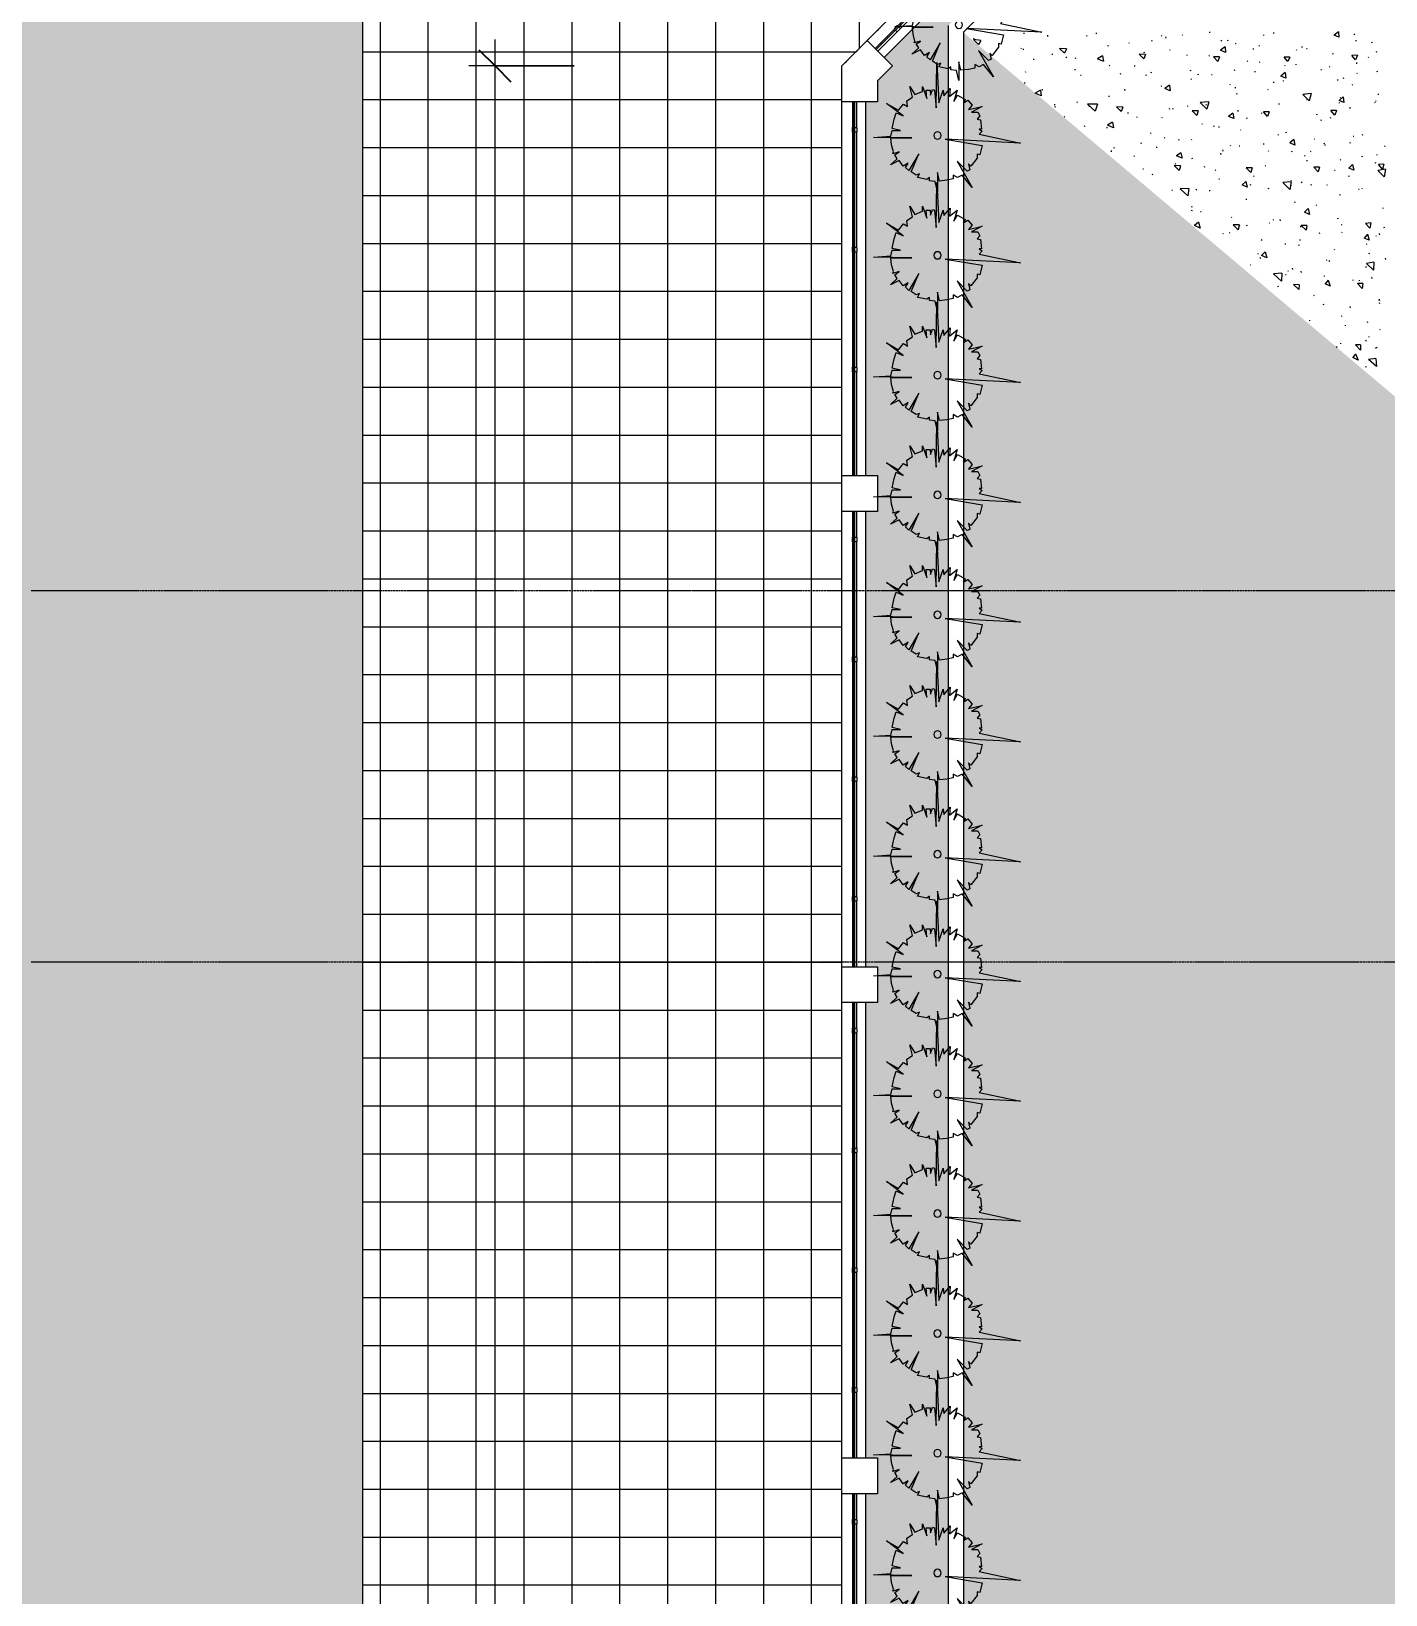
# Model space of a CAD drawing. Header units: millimetres. Extents: x 5359 to 218750, y -16347 to 109893.
# Drawn here: x 19337 to 30646, y 64655 to 77708 of the extents above; entities that cross this region are included whole.
import ezdxf

# ---------------------------------------------------------------- set-up
doc = ezdxf.new("R2010")
doc.units = ezdxf.units.MM
doc.linetypes.add('Double dash', pattern=[41.999998, 12, -6, 6, -6, 6, -6])
doc.linetypes.add('Grid Line', pattern=[22.225, 12.7, -3.175, 3.175, -3.175])
for name, color, linetype, lineweight in [('A-ANNO-DIMS', 211, 'Continuous', 9), ('A-ANNO-DIMS-220', 211, 'Continuous', 9), ('A-FLOR', 192, 'Continuous', 9), ('A-FLOR-HRAL', 11, 'Continuous', 9), ('A-FLOR-PATT', 8, 'Continuous', 9), ('A-FLOR-PATT-1', 8, 'Continuous', 5), ('A-WALL', 113, 'Continuous', 9), ('C-PROP-LINE', 91, 'Double dash', 18), ('G-IMPT', 8, 'Continuous', 9), ('L-PLNT', 71, 'Continuous', 9), ('S-COLS', 52, 'Continuous', 9), ('S-GRID-1', 1, 'Grid Line', 9)]:
    doc.layers.add(name, color=color, linetype=linetype, lineweight=lineweight)
doc.styles.add('Arial_5', font='arial_0.ttf', dxfattribs={"width": 0.9, "height": 660})
doc.dimstyles.new('1_Dim_chi_tiet_khu_đất_2_1', dxfattribs={"dimscale": 304.8, "dimtxt": 673.371204, "dimasz": 0.866142, "dimexe": 0.721785, "dimexo": 0.0625, "dimgap": 0.072178, "dimtad": 1, "dimdec": 0, "dimrnd": 5, "dimzin": 0, "dimdsep": 46, "dimtxsty": 'Arial_5', "dimblk1": 'OBLIQUE', "dimblk2": 'OBLIQUE', "dimsah": 1, "dimcen": 0.09, "dimdle": 0.721785, "dimazin": 0, "dimtfac": 1, "dimtdec": 4, "dimtix": 1, "dimtmove": 0, "dimatfit": 3, "dimfxl": 2.165354, "dimfxlon": 1, "dimtvp": 1, "dimtolj": 1, "dimtzin": 0, "dimarcsym": 2})
pattern_1 = [(180, (609.6, 0), (-2e-15, -13), []), (270, (609.6, 0), (76, 5e-15), [])]

# ---------------------------------------------------------------- blocks, each defined once
blk = doc.blocks.new('FP_73-TKCS_MB ĐỊNH VỊ CỔNG-HÀNG RÀO')
at = {"layer": 'A-FLOR-PATT'}
for p, q in [((27629, 77690), (27621, 77689)), ((27822, 77674), (27822, 77665)), ((28152, 77673), (28147, 77667)), ((28227, 77695), (28228, 77687)), ((28777, 77669), (28770, 77668)), ((28949, 77679), (28945, 77673)), ((29175, 77704), (29175, 77695)), ((29624, 77679), (29626, 77671)), ((29709, 77697), (29709, 77689)), ((30252, 77703), (30214, 77675)), ((30254, 77658), (30214, 77675)), ((30252, 77703), (30254, 77659)), ((30387, 77682), (30380, 77680)), ((27265, 77631), (27203, 77639)), ((27245, 77597), (27203, 77639)), ((27210, 77649), (27205, 77644)), ((27265, 77631), (27245, 77597)), ((27603, 77567), (27598, 77562)), ((27619, 77562), (27619, 77553)), ((27981, 77560), (27923, 77565)), ((27963, 77524), (27923, 77565)), ((27981, 77560), (27963, 77524)), ((28331, 77585), (28323, 77584)), ((28504, 77610), (28500, 77605)), ((28627, 77536), (28628, 77527)), ((28691, 77633), (28693, 77625)), ((28808, 77660), (28809, 77651)), ((28844, 77554), (28840, 77548)), ((29305, 77577), (29266, 77550)), ((29309, 77531), (29266, 77550)), ((29275, 77632), (29270, 77626)), ((29305, 77577), (29309, 77531)), ((29325, 77637), (29327, 77629)), ((29395, 77605), (29389, 77603)), ((29540, 77564), (29540, 77556)), ((29591, 77590), (29587, 77584)), ((29901, 77553), (29897, 77547)), ((29945, 77580), (29946, 77572)), ((29990, 77562), (29984, 77560)), ((30397, 77632), (30397, 77624)), ((30528, 77620), (30530, 77612)), ((30570, 77536), (30564, 77534)), ((27704, 77477), (27706, 77468)), ((27867, 77514), (27859, 77513)), ((27980, 77493), (27975, 77487)), ((28054, 77489), (28056, 77480)), ((28282, 77502), (28240, 77478)), ((28288, 77456), (28240, 77478)), ((28282, 77502), (28288, 77457)), ((28341, 77425), (28336, 77420)), ((28553, 77416), (28546, 77415)), ((28641, 77514), (28588, 77517)), ((28625, 77478), (28588, 77517)), ((28641, 77514), (28625, 77478)), ((28988, 77507), (28981, 77505)), ((29173, 77504), (29169, 77499)), ((29259, 77493), (29209, 77494)), ((29243, 77455), (29209, 77494)), ((29259, 77493), (29243, 77455)), ((29493, 77460), (29489, 77455)), ((29595, 77449), (29588, 77447)), ((29845, 77492), (29797, 77491)), ((29829, 77454), (29797, 77491)), ((29804, 77422), (29800, 77416)), ((29845, 77492), (29829, 77454)), ((29895, 77434), (29896, 77426)), ((30180, 77411), (30174, 77409)), ((30204, 77521), (30200, 77515)), ((30410, 77507), (30364, 77505)), ((30394, 77469), (30364, 77505)), ((30410, 77507), (30394, 77469)), ((30403, 77446), (30403, 77437)), ((30503, 77492), (30499, 77486)), ((27636, 77275), (27628, 77274)), ((27636, 77373), (27637, 77365)), ((28051, 77390), (28051, 77382)), ((28104, 77339), (28096, 77337)), ((28428, 77358), (28431, 77350)), ((28644, 77346), (28645, 77338)), ((28688, 77365), (28684, 77359)), ((29014, 77387), (29015, 77378)), ((29023, 77311), (29019, 77306)), ((29078, 77351), (29080, 77343)), ((29197, 77345), (29190, 77343)), ((29380, 77389), (29382, 77381)), ((29553, 77375), (29553, 77367)), ((29708, 77285), (29710, 77277)), ((29806, 77363), (29770, 77334)), ((29811, 77317), (29770, 77334)), ((29793, 77293), (29786, 77291)), ((29806, 77363), (29811, 77317)), ((30109, 77388), (30105, 77382)), ((30243, 77306), (30243, 77297)), ((30291, 77322), (30293, 77313)), ((30408, 77359), (30404, 77353)), ((30571, 77377), (30573, 77369)), ((27762, 77215), (27718, 77192)), ((27770, 77169), (27720, 77191)), ((27762, 77215), (27770, 77169)), ((27776, 77224), (27778, 77215)), ((28338, 77164), (28331, 77163)), ((28466, 77223), (28467, 77214)), ((28774, 77248), (28767, 77247)), ((28839, 77257), (28800, 77231)), ((28845, 77211), (28800, 77231)), ((28839, 77257), (28845, 77211)), ((29347, 77264), (29343, 77258)), ((29389, 77241), (29389, 77232)), ((29405, 77184), (29398, 77182)), ((29662, 77222), (29658, 77216)), ((30023, 77188), (29954, 77180)), ((30006, 77128), (29954, 77180)), ((29969, 77186), (29965, 77180)), ((30023, 77188), (30006, 77128)), ((30291, 77159), (30256, 77130)), ((30269, 77154), (30265, 77149)), ((30291, 77159), (30296, 77113)), ((30369, 77261), (30363, 77259)), ((30583, 77186), (30583, 77177)), ((27886, 77094), (27878, 77093)), ((27883, 77082), (27885, 77074)), ((28071, 77118), (28067, 77113)), ((28238, 77098), (28155, 77098)), ((28219, 77040), (28155, 77098)), ((28169, 77085), (28171, 77076)), ((28238, 77098), (28219, 77040)), ((28451, 77074), (28397, 77078)), ((28436, 77037), (28397, 77078)), ((28433, 77050), (28429, 77044)), ((28451, 77074), (28437, 77037)), ((28492, 77030), (28493, 77021)), ((28837, 77065), (28840, 77057)), ((28866, 77066), (28867, 77058)), ((28994, 77081), (28987, 77079)), ((29081, 77043), (29030, 77044)), ((29068, 77005), (29030, 77044)), ((29081, 77043), (29068, 77005)), ((29153, 77058), (29095, 77114)), ((29170, 77118), (29095, 77114)), ((29144, 77099), (29146, 77090)), ((29170, 77118), (29153, 77058)), ((29370, 77025), (29334, 76997)), ((29370, 77025), (29377, 76978)), ((29411, 77048), (29412, 77039)), ((29611, 77023), (29605, 77021)), ((29672, 77035), (29624, 77035)), ((29658, 76996), (29624, 77035)), ((29672, 77035), (29658, 76996)), ((29752, 77105), (29753, 77097)), ((29990, 77138), (29983, 77136)), ((30068, 77018), (30071, 77009)), ((30234, 77047), (30188, 77045)), ((30221, 77008), (30188, 77045)), ((30234, 77047), (30221, 77008)), ((30296, 77113), (30256, 77130)), ((30257, 77114), (30258, 77106)), ((30345, 77073), (30347, 77064)), ((30558, 77112), (30552, 77110)), ((30564, 77127), (30560, 77121)), ((27966, 76996), (27961, 76991)), ((28134, 76914), (28126, 76913)), ((28316, 76907), (28317, 76898)), ((28364, 76948), (28324, 76923)), ((28373, 76901), (28324, 76923)), ((28334, 76925), (28329, 76919)), ((28364, 76948), (28373, 76901)), ((28571, 76990), (28564, 76989)), ((28780, 76988), (28776, 76983)), ((29114, 76934), (29110, 76928)), ((29212, 76914), (29205, 76912)), ((29252, 76913), (29253, 76905)), ((29377, 76978), (29334, 76997)), ((29436, 76886), (29433, 76881)), ((29482, 76987), (29485, 76979)), ((30105, 76972), (30106, 76963)), ((30186, 76984), (30179, 76982)), ((28602, 76780), (28605, 76771)), ((28686, 76860), (28682, 76855)), ((28802, 76817), (28795, 76816)), ((28916, 76808), (28919, 76799)), ((29025, 76803), (29021, 76798)), ((29351, 76753), (29347, 76747)), ((29428, 76748), (29422, 76747)), ((29624, 76771), (29626, 76762)), ((29749, 76845), (29745, 76839)), ((29816, 76863), (29810, 76861)), ((29879, 76805), (29846, 76775)), ((29887, 76757), (29846, 76775)), ((29879, 76805), (29887, 76757)), ((30052, 76809), (30049, 76803)), ((30130, 76776), (30131, 76768)), ((30136, 76763), (30138, 76754)), ((30349, 76778), (30345, 76772)), ((30380, 76830), (30374, 76828)), ((30450, 76848), (30451, 76839)), ((30640, 76752), (30636, 76746)), ((28352, 76711), (28353, 76702)), ((28380, 76734), (28372, 76733)), ((28547, 76667), (28543, 76662)), ((28731, 76742), (28732, 76734)), ((28935, 76694), (28899, 76667)), ((28946, 76647), (28899, 76667)), ((28935, 76694), (28946, 76647)), ((29032, 76645), (29025, 76644)), ((29267, 76689), (29270, 76680)), ((29284, 76717), (29285, 76708)), ((29666, 76709), (29663, 76703)), ((29860, 76710), (29863, 76701)), ((29972, 76671), (29968, 76665)), ((29986, 76632), (29987, 76623)), ((30020, 76704), (30014, 76702)), ((30270, 76638), (30266, 76632)), ((30447, 76668), (30450, 76659)), ((30574, 76677), (30568, 76674)), ((28624, 76556), (28617, 76555)), ((28695, 76518), (28698, 76509)), ((28932, 76585), (28880, 76587)), ((28921, 76546), (28880, 76587)), ((28893, 76605), (28889, 76599)), ((28932, 76585), (28921, 76546)), ((29130, 76582), (29132, 76573)), ((29226, 76550), (29222, 76544)), ((29530, 76567), (29481, 76568)), ((29519, 76528), (29481, 76568)), ((29530, 76567), (29519, 76528)), ((29546, 76502), (29543, 76496)), ((29643, 76583), (29637, 76581)), ((30092, 76573), (30046, 76572)), ((30081, 76533), (30046, 76572)), ((30092, 76573), (30081, 76533)), ((30223, 76546), (30217, 76544)), ((30336, 76503), (30338, 76494)), ((30369, 76596), (30338, 76565)), ((30378, 76548), (30338, 76565)), ((30369, 76596), (30378, 76548)), ((30561, 76611), (30557, 76605)), ((30644, 76555), (30580, 76544)), ((30632, 76491), (30580, 76544)), ((30629, 76598), (30585, 76595)), ((30618, 76557), (30585, 76595)), ((30629, 76598), (30618, 76557)), ((30644, 76555), (30632, 76491)), ((28866, 76378), (28859, 76377)), ((29003, 76394), (28928, 76392)), ((28993, 76333), (28928, 76392)), ((29003, 76394), (28993, 76333)), ((29061, 76391), (29065, 76382)), ((29173, 76382), (29175, 76373)), ((29259, 76474), (29253, 76472)), ((29479, 76454), (29446, 76425)), ((29490, 76406), (29446, 76425)), ((29479, 76454), (29490, 76406)), ((29514, 76432), (29516, 76423)), ((29665, 76401), (29668, 76392)), ((29855, 76451), (29787, 76444)), ((29844, 76388), (29787, 76444)), ((29855, 76451), (29844, 76388)), ((29857, 76419), (29851, 76417)), ((29856, 76461), (29852, 76455)), ((29941, 76450), (29944, 76441)), ((30021, 76432), (30023, 76423)), ((30156, 76425), (30153, 76419)), ((30424, 76388), (30418, 76386)), ((30448, 76395), (30445, 76389)), ((29025, 76247), (29027, 76238)), ((29486, 76303), (29479, 76302)), ((29885, 76286), (29887, 76277)), ((29997, 76227), (29967, 76197)), ((29997, 76227), (30009, 76178)), ((30069, 76255), (30063, 76253)), ((30260, 76349), (30263, 76340)), ((30624, 76231), (30619, 76229)), ((29028, 76213), (29024, 76207)), ((29082, 76114), (29048, 76086)), ((29082, 76114), (29096, 76065)), ((29106, 76201), (29099, 76200)), ((29358, 76157), (29355, 76151)), ((29676, 76108), (29673, 76102)), ((29710, 76134), (29704, 76132)), ((29761, 76135), (29765, 76126)), ((30009, 76178), (29967, 76197)), ((30243, 76151), (30245, 76142)), ((30520, 76107), (30476, 76104)), ((30512, 76065), (30476, 76104)), ((30520, 76107), (30512, 76065)), ((29096, 76065), (29048, 76086)), ((29288, 76020), (29285, 76014)), ((29344, 76025), (29338, 76023)), ((29422, 76091), (29373, 76092)), ((29415, 76051), (29373, 76092)), ((29422, 76091), (29415, 76051)), ((29422, 76090), (29424, 76081)), ((29483, 76091), (29487, 76082)), ((29610, 75968), (29607, 75962)), ((29933, 75965), (29927, 75963)), ((29933, 76082), (29935, 76073)), ((29987, 76087), (29941, 76087)), ((29980, 76046), (29941, 76087)), ((29987, 76087), (29980, 76046)), ((29983, 76066), (29980, 76060)), ((30090, 76027), (30093, 76018)), ((30280, 76093), (30274, 76090)), ((30279, 76031), (30276, 76025)), ((30493, 76013), (30465, 75981)), ((30506, 75963), (30465, 75981)), ((30493, 76013), (30506, 75963)), ((30567, 76001), (30564, 75995)), ((30591, 76018), (30593, 76009)), ((30629, 76076), (30632, 76067)), ((29581, 75850), (29575, 75848)), ((29638, 75866), (29608, 75836)), ((29654, 75816), (29608, 75836)), ((29638, 75866), (29654, 75816)), ((29805, 75936), (29807, 75927)), ((29920, 75924), (29917, 75917)), ((30218, 75886), (30216, 75879)), ((30489, 75930), (30483, 75928)), ((30507, 75854), (30505, 75847)), ((29516, 75757), (29513, 75751)), ((29595, 75821), (29599, 75811)), ((29831, 75707), (29828, 75701)), ((29865, 75729), (29867, 75719)), ((29936, 75704), (29940, 75695)), ((30154, 75796), (30148, 75794)), ((30172, 75794), (30175, 75785)), ((30477, 75744), (30481, 75735)), ((30547, 75780), (30485, 75770)), ((30544, 75714), (30485, 75770)), ((30547, 75780), (30544, 75714)), ((30641, 75812), (30643, 75802)), ((29778, 75687), (29710, 75682)), ((29776, 75622), (29710, 75682)), ((29745, 75582), (29748, 75573)), ((29778, 75687), (29776, 75622)), ((29815, 75675), (29809, 75673)), ((29923, 75592), (29877, 75593)), ((29920, 75551), (29877, 75593)), ((29923, 75592), (29920, 75551)), ((30133, 75665), (30131, 75659)), ((30166, 75631), (30140, 75599)), ((30183, 75580), (30140, 75599)), ((30166, 75631), (30183, 75580)), ((30373, 75629), (30368, 75627)), ((30454, 75603), (30411, 75601)), ((30450, 75561), (30411, 75601)), ((30425, 75630), (30423, 75623)), ((30454, 75603), (30450, 75561)), ((30528, 75655), (30531, 75645)), ((30048, 75501), (30042, 75499)), ((30591, 75462), (30586, 75460)), ((30590, 75470), (30594, 75461)), ((30591, 75444), (30594, 75434)), ((30124, 75432), (30127, 75423)), ((30279, 75328), (30274, 75326)), ((30346, 75410), (30350, 75400)), ((30010, 75297), (30008, 75291)), ((30308, 75254), (30307, 75248)), ((30490, 75286), (30493, 75276)), ((30596, 75218), (30594, 75211)), ((30233, 75076), (30238, 75067)), ((30269, 75105), (30267, 75099)), ((30435, 75090), (30392, 75089)), ((30436, 75046), (30392, 75089)), ((30435, 75090), (30436, 75046)), ((30477, 75131), (30482, 75121)), ((30508, 75156), (30503, 75154)), ((30559, 75066), (30557, 75059)), ((30567, 75071), (30571, 75061)), ((30394, 75015), (30372, 74983)), ((30416, 74963), (30372, 74983)), ((30394, 75015), (30416, 74963)), ((30562, 74976), (30502, 74967)), ((30569, 74908), (30502, 74967)), ((30562, 74976), (30569, 74908)), ((30476, 74913), (30480, 74904))]:
    blk.add_line(p, q, dxfattribs=at)
blk = doc.blocks.new('NBS_CLDPhysicalSecuritySystems_MtlMeshPnlFncngSym_CLDModsecSecurusS3_InfillPanel - NBS_CLDPhysicalSecuritySystems_MtlMeshPnlFncngSym_CLDModsecSecurusS2_InfillPanel-2369358-TKCS_MB ĐỊNH VỊ CỔNG-HÀNG RÀO')
at = {"layer": 'A-FLOR-HRAL'}
h = blk.add_hatch(dxfattribs=at)
h.set_pattern_fill('FP_29', color=256, style=0, pattern_type=2)
h.set_pattern_definition(pattern_1)
h.paths.add_polyline_path([(4483, 6), (0, 6), (0, -6), (4483, -6)])
for p, q in [((218, 27), (0, 27)), ((0, 6), (4483, 6)), ((214, 6), (214, 23)), ((254, 6), (214, 6)), ((218, 27), (250, 27)), ((1218, 27), (250, 27)), ((254, 23), (254, 6)), ((1214, 6), (1214, 23)), ((1254, 6), (1214, 6)), ((1218, 27), (1250, 27)), ((2218, 27), (1250, 27)), ((1254, 23), (1254, 6)), ((2214, 6), (2214, 23)), ((2254, 6), (2214, 6)), ((2218, 27), (2250, 27)), ((3218, 27), (2250, 27)), ((2254, 23), (2254, 6)), ((3214, 6), (3214, 23)), ((3254, 6), (3214, 6)), ((3218, 27), (3250, 27)), ((4218, 27), (3250, 27)), ((3254, 23), (3254, 6)), ((4214, 6), (4214, 23)), ((4254, 6), (4214, 6)), ((4218, 27), (4250, 27)), ((4483, 27), (4250, 27)), ((4254, 23), (4254, 6)), ((4483, -6), (0, -6)), ((214, -11), (214, -6)), ((214, -6), (254, -6)), ((254, -11), (214, -11)), ((254, -6), (254, -11)), ((1214, -11), (1214, -6)), ((1214, -6), (1254, -6)), ((1254, -11), (1214, -11)), ((1254, -6), (1254, -11)), ((2214, -11), (2214, -6)), ((2214, -6), (2254, -6)), ((2254, -11), (2214, -11)), ((2254, -6), (2254, -11)), ((3214, -11), (3214, -6)), ((3214, -6), (3254, -6)), ((3254, -11), (3214, -11)), ((3254, -6), (3254, -11)), ((4214, -11), (4214, -6)), ((4214, -6), (4254, -6)), ((4254, -11), (4214, -11)), ((4254, -6), (4254, -11))]:
    blk.add_line(p, q, dxfattribs=at)
for centre, start, end in [((218, 23), 90, 180), ((250, 23), 0, 90), ((1218, 23), 90, 180), ((1250, 23), 0, 90), ((2218, 23), 90, 180), ((2250, 23), 0, 90), ((3218, 23), 90, 180), ((3250, 23), 0, 90), ((4218, 23), 90, 180), ((4250, 23), 0, 90)]:
    blk.add_arc(centre, 4, start, end, dxfattribs=at)
blk = doc.blocks.new('NBS_CLDPhysicalSecuritySystems_MtlMeshPnlFncngSym_CLDModsecSecurusS3_InfillPanel - NBS_CLDPhysicalSecuritySystems_MtlMeshPnlFncngSym_CLDModsecSecurusS2_InfillPanel-2369368-TKCS_MB ĐỊNH VỊ CỔNG-HÀNG RÀO')
at = {"layer": 'A-FLOR-HRAL'}
h = blk.add_hatch(dxfattribs=at)
h.set_pattern_fill('FP_29', color=256, style=0, pattern_type=2)
h.set_pattern_definition(pattern_1)
h.paths.add_polyline_path([(3120, 6), (0, 6), (0, -6), (3120, -6)])
for p, q in [((218, 27), (0, 27)), ((0, 6), (3120, 6)), ((214, 6), (214, 23)), ((254, 6), (214, 6)), ((218, 27), (250, 27)), ((1218, 27), (250, 27)), ((254, 23), (254, 6)), ((1214, 6), (1214, 23)), ((1254, 6), (1214, 6)), ((1218, 27), (1250, 27)), ((2218, 27), (1250, 27)), ((1254, 23), (1254, 6)), ((2214, 6), (2214, 23)), ((2254, 6), (2214, 6)), ((2218, 27), (2250, 27)), ((3120, 27), (2250, 27)), ((2254, 23), (2254, 6)), ((3120, -6), (0, -6)), ((214, -11), (214, -6)), ((214, -6), (254, -6)), ((254, -11), (214, -11)), ((254, -6), (254, -11)), ((1214, -11), (1214, -6)), ((1214, -6), (1254, -6)), ((1254, -11), (1214, -11)), ((1254, -6), (1254, -11)), ((2214, -11), (2214, -6)), ((2214, -6), (2254, -6)), ((2254, -11), (2214, -11)), ((2254, -6), (2254, -11))]:
    blk.add_line(p, q, dxfattribs=at)
for centre, start, end in [((218, 23), 90, 180), ((250, 23), 0, 90), ((1218, 23), 90, 180), ((1250, 23), 0, 90), ((2218, 23), 90, 180), ((2250, 23), 0, 90)]:
    blk.add_arc(centre, 4, start, end, dxfattribs=at)
blk = doc.blocks.new('NBS_CLDPhysicalSecuritySystems_MtlMeshPnlFncngSym_CLDModsecSecurusS3_InfillPanel - NBS_CLDPhysicalSecuritySystems_MtlMeshPnlFncngSym_CLDModsecSecurusS2_InfillPanel-2369324-TKCS_MB ĐỊNH VỊ CỔNG-HÀNG RÀO')
at = {"layer": 'A-FLOR-HRAL'}
h = blk.add_hatch(dxfattribs=at)
h.set_pattern_fill('FP_29', color=256, style=0, pattern_type=2)
h.set_pattern_definition(pattern_1)
h.paths.add_polyline_path([(0, 6), (0, -6), (3800, -6), (3800, 6), (1714, 6)])
for p, q in [((218, 27), (0, 27)), ((0, 6), (3800, 6)), ((214, 6), (214, 23)), ((254, 6), (214, 6)), ((218, 27), (250, 27)), ((1218, 27), (250, 27)), ((254, 23), (254, 6)), ((1214, 6), (1214, 23)), ((1254, 6), (1214, 6)), ((1218, 27), (1250, 27)), ((2218, 27), (1250, 27)), ((1254, 23), (1254, 6)), ((2214, 6), (2214, 23)), ((2254, 6), (2214, 6)), ((2218, 27), (2250, 27)), ((3218, 27), (2250, 27)), ((2254, 23), (2254, 6)), ((3214, 6), (3214, 23)), ((3254, 6), (3214, 6)), ((3218, 27), (3250, 27)), ((3800, 27), (3250, 27)), ((3254, 23), (3254, 6)), ((3800, -6), (0, -6)), ((214, -11), (214, -6)), ((214, -6), (254, -6)), ((254, -11), (214, -11)), ((254, -6), (254, -11)), ((1214, -11), (1214, -6)), ((1214, -6), (1254, -6)), ((1254, -11), (1214, -11)), ((1254, -6), (1254, -11)), ((2214, -11), (2214, -6)), ((2214, -6), (2254, -6)), ((2254, -11), (2214, -11)), ((2254, -6), (2254, -11)), ((3214, -11), (3214, -6)), ((3214, -6), (3254, -6)), ((3254, -11), (3214, -11)), ((3254, -6), (3254, -11))]:
    blk.add_line(p, q, dxfattribs=at)
for centre, start, end in [((218, 23), 90, 180), ((250, 23), 0, 90), ((1218, 23), 90, 180), ((1250, 23), 0, 90), ((2218, 23), 90, 180), ((2250, 23), 0, 90), ((3218, 23), 90, 180), ((3250, 23), 0, 90)]:
    blk.add_arc(centre, 4, start, end, dxfattribs=at)
blk = doc.blocks.new('CAY MAI VAN PHUC - CAY DUC SOC_dwg-2256080-TKCS_MB ĐỊNH VỊ CỔNG-HÀNG RÀO')
at = {"layer": 'G-IMPT', "flags": 128}
blk.add_lwpolyline([(33, 479), (13, 293), (6, 772), (-14, 347), (-60, 479), (-67, 420), (-133, 499), (-127, 413), (-207, 479), (-173, 360), (-213, 426), (-293, 380), (-280, 347), (-320, 373), (-366, 320), (-326, 274), (-473, 307), (-360, 247), (-426, 247), (-446, 207), (-419, 174), (-453, 167), (-466, 68), (-439, 68), (-473, 48), (-439, 14), (-878, -79), (-80, -39), (-473, -105), (-446, -205), (-419, -198), (-419, -238), (-353, -324), (-326, -298), (-340, -364), (-313, -378), (-207, -271), (-366, -550), (-260, -418), (-213, -444), (-167, -418), (-167, -457), (-100, -471), (-20, -481), (0, -391), (0, -590), (26, -484), (86, -477), (86, -444), (113, -464), (212, -444), (192, -404), (226, -418), (279, -384), (199, -192), (305, -371), (339, -338), (312, -291), (365, -324), (405, -265), (498, -311), (425, -245), (452, -205), (405, -172), (472, -192), (465, -172), (485, -99), (492, -25), (272, -25), (678, -19), (492, -6), (478, 54), (392, 54), (478, 74), (458, 174), (438, 240), (365, 207), (538, 340), (412, 267), (359, 333), (319, 307), (325, 367), (266, 406), (292, 519), (239, 433), (159, 466), (159, 519), (113, 393), (119, 479), (79, 479), (73, 426), (53, 486)], close=True, dxfattribs=at)
at = {"layer": 'G-IMPT'}
blk.add_circle((0, 0), 38.6, dxfattribs=at)
blk = doc.blocks.new('CAY MAI VAN PHUC - CAY BONG TRANG-2256527-TKCS_MB ĐỊNH VỊ CỔNG-HÀNG RÀO')
at = {"extrusion": (0, 0, -1), "xscale": 0.7894736842105263, "yscale": 0.7894736842105263, "zscale": -0.7894736842105263, "rotation": 180}
blk.add_blockref('CAY MAI VAN PHUC - CAY DUC SOC_dwg-2256080-TKCS_MB ĐỊNH VỊ CỔNG-HÀNG RÀO', (0, 0), dxfattribs=at)
blk = doc.blocks.new('Family - ___-1476882-TKCS_MB ĐỊNH VỊ CỔNG-HÀNG RÀO')
at = {"layer": 'C-PROP-LINE'}
for p, q in [((26104, 77418), (33104, 84418)), ((26104, 7888), (26104, 77418))]:
    blk.add_line(p, q, dxfattribs=at)
blk = doc.blocks.new('DIMBLOCK30-TKCS_MB ĐỊNH VỊ CỔNG-HÀNG RÀO')
at = {"layer": 'A-ANNO-DIMS-220', "lineweight": 25}
for p, q in [((23210, 77418), (23078, 77550)), ((23210, 77418), (23342, 77286)), ((23210, 45986), (23078, 46118)), ((23210, 45986), (23342, 45854))]:
    blk.add_line(p, q, dxfattribs=at)
at = {"layer": 'A-ANNO-DIMS-220'}
for p, q in [((23210, 45766), (23210, 77638)), ((23870, 77418), (22990, 77418)), ((23210, 77418), (23870, 77418)), ((23870, 45986), (22990, 45986)), ((23210, 45986), (23870, 45986))]:
    blk.add_line(p, q, dxfattribs=at)
at = {"layer": 'A-ANNO-DIMS-220', "color": 0, "char_height": 660, "attachment_point": 1, "rotation": 90, "line_spacing_factor": 0.941778, "style": 'Arial_5'}
for s, insert, width in [('TƯ\\fArial|b0|i0|c254|p34|;\\W.9;ỜNG RÀO', (23411, 59143), 6141.15), ('31430', (22331, 60563), 2734.92)]:
    blk.add_mtext(s, dxfattribs=dict(at, insert=insert, width=width))
blk = doc.blocks.new('_Oblique')
at = {"color": 0, "linetype": 'ByBlock', "lineweight": -2}
blk.add_line((-0.5, -0.5), (0.5, 0.5), dxfattribs=at)

msp = doc.modelspace()

# ---------------------------------------------------------------- hatches: boundary and pattern name
at = {"layer": 'A-FLOR-PATT'}
h = msp.add_hatch(dxfattribs=at)
h.set_pattern_fill('FP_5', color=256, style=0, pattern_type=2)
h.set_pattern_definition([(90, (81451.8, 48336.34), (-400, 2e-14), []), (180, (81451.8, 48336.34), (-5e-14, -400), [])])
h.paths.add_polyline_path([(14081.4, -16347.2), (14081.4, 79336.3), (14075, 79693.3), (14055.9, 80049.7), (14024.1, 80405.3), (13979.6, 80759.5), (13922.5, 81111.9), (13852.8, 81462), (13770.7, 81809.4), (13676.3, 82153.7), (13569.6, 82494.3), (13450.9, 82831), (13320.2, 83163.2), (13177.7, 83490.5), (13023.6, 83812.5), (12858.2, 84128.8), (12681.5, 84439), (12493.9, 84742.7), (12295.6, 85039.6), (12086.8, 85329.1), (11867.8, 85611), (11638.9, 85884.9), (11400.3, 86150.5), (11152.4, 86407.4), (10895.5, 86655.3), (10630, 86893.8), (10356.1, 87122.8), (10074.1, 87341.7), (9784.6, 87550.5), (9487.8, 87748.9), (9184.1, 87936.5), (8873.9, 88113.1), (8557.5, 88278.6), (8235.5, 88432.7), (7908.2, 88575.1), (7576, 88705.8), (7239.4, 88824.6), (6898.7, 88931.3), (6554.4, 89025.7), (6207, 89107.8), (5856.9, 89177.4), (5504.5, 89234.6), (5358.8, 89252.8), (5358.8, 82030.3), (10052.8, 77336.3), (10052.8, -16347.2), (12634.8, -16347.2)])
h.paths.add_polyline_path([(51727.7, -16347.2), (56702.6, -16347.2), (56702.6, -12330.8), (31070.8, -12330.8), (26103.5, -7352), (26103.5, 40986.3), (24603.5, 40986.3), (22103.5, 38486.3), (22103.5, -8023.3), (22132.9, -8371.9), (22174.4, -8719.2), (22228.1, -9064.9), (22293.8, -9408.5), (22371.5, -9749.6), (22461, -10087.7), (22562.4, -10422.5), (22675.4, -10753.6), (22799.9, -11080.5), (22935.8, -11402.8), (23082.8, -11720.2), (23240.9, -12032.3), (23409.7, -12338.6), (23589.2, -12638.9), (23779.1, -12932.6), (23979.2, -13219.6), (24189.1, -13499.4), (24408.7, -13771.7), (24637.7, -14036.1), (24875.9, -14292.4), (25122.8, -14540.1), (25378.2, -14779.1), (25641.9, -15009), (25913.4, -15229.6), (26192.5, -15440.5), (26478.7, -15641.5), (26771.9, -15832.4), (27071.5, -16012.9), (27377.3, -16182.8), (27700.1, -16347.2), (44092.7, -16347.2)])
h.paths.add_polyline_path([(134801.6, 7388.2), (140779.3, 7388.2), (140779.3, 38986.3), (138279.3, 40986.3), (134801.5, 40986.3), (134801.5, 7388.2)])
h.paths.add_polyline_path([(157794.6, 7388.2), (157794.6, 109892.8), (152779.3, 109892.8), (152779.3, 7388.2), (155944.1, 7388.2)])
h.paths.add_polyline_path([(138279.3, 45986.3), (140779.3, 47986.3), (140779.3, 77336.3), (140773.2, 77721), (140754.7, 78105.2), (140723.9, 78488.6), (140680.8, 78870.9), (140625.5, 79251.5), (140558.1, 79630.2), (140478.5, 80006.6), (140386.9, 80380.2), (140283.4, 80750.7), (140168, 81117.6), (140041, 81480.7), (139902.4, 81839.5), (139752.3, 82193.7), (139591, 82542.9), (139418.5, 82886.8), (139235.2, 83224.9), (139041.1, 83557), (138836.4, 83882.8), (138621.4, 84201.7), (138396.3, 84513.7), (138161.3, 84818.2), (137916.7, 85115.1), (137662.7, 85403.9), (137399.5, 85684.5), (137127.5, 85956.5), (136843.4, 86222.8), (136558.1, 86473.7), (136261.2, 86718.3), (135956.7, 86953.3), (135644.7, 87178.4), (135325.8, 87393.4), (135000.1, 87598), (134668, 87792.2), (134329.8, 87975.5), (133986, 88148), (133636.7, 88309.3), (133282.6, 88459.3), (132923.7, 88598), (132560.6, 88725), (132193.7, 88840.4), (131823.2, 88943.9), (131449.6, 89035.5), (131073.3, 89115), (130694.5, 89182.5), (130313.9, 89237.8), (129931.6, 89280.9), (129548.2, 89311.7), (129164, 89330.2), (128779.3, 89336.3), (87752.6, 89336.3), (85252.6, 86836.3), (85252.6, 84418.2), (127801.6, 84418.2), (134801.6, 77417.7), (134801.6, 45986.3), (136085.6, 45986.3)])
h.paths.add_polyline_path([(24603.5, 45986.3), (26103.5, 45986.3), (26103.5, 77418.2), (33103.5, 84418.2), (75452.6, 84418.2), (75452.6, 86836.3), (72952.6, 89336.3), (32081.4, 89336.3), (31731.6, 89330.2), (31382.3, 89311.9), (31033.8, 89281.3), (30686.6, 89238.6), (30341.1, 89183.8), (29997.8, 89116.9), (29657, 89038), (29319.2, 88947.3), (28984.7, 88844.8), (28654, 88730.7), (28327.6, 88605), (28005.7, 88468.1), (27688.8, 88319.9), (27377.3, 88160.8), (27071.5, 87990.9), (26771.9, 87810.4), (26478.7, 87619.5), (26192.5, 87418.5), (25913.4, 87207.6), (25641.9, 86987), (25378.2, 86757.1), (25122.8, 86518.1), (24831.7, 86222.8), (24637.7, 86014.1), (24408.7, 85749.7), (24189.1, 85477.4), (23979.2, 85197.6), (23779.1, 84910.6), (23589.2, 84616.8), (23409.7, 84316.6), (23240.9, 84010.3), (23082.8, 83698.2), (22935.8, 83380.8), (22799.9, 83058.5), (22675.4, 82731.6), (22562.4, 82400.5), (22461, 82065.7), (22371.5, 81727.6), (22293.8, 81386.5), (22228.1, 81042.9), (22174.4, 80697.2), (22132.9, 80349.9), (22103.5, 80001.3), (22103.5, 48486.3), (23817.1, 46772.8)])
h.paths.add_polyline_path([(5358.8, 97336.3), (130779.3, 97336.3), (131136.3, 97342.7), (131492.7, 97361.8), (131848.3, 97393.6), (132202.5, 97438.1), (132554.9, 97495.2), (132905, 97564.9), (133252.4, 97647), (133596.7, 97741.4), (133937.3, 97848.1), (134274, 97966.8), (134606.2, 98097.5), (134933.5, 98240), (135255.5, 98394.1), (135571.8, 98559.5), (135882, 98736.2), (136185.8, 98923.8), (136482.6, 99122.1), (136772.1, 99330.9), (137054, 99549.9), (137328, 99778.8), (137593.5, 100017.4), (137850.4, 100265.3), (138098.3, 100522.2), (138336.8, 100787.7), (138565.8, 101061.6), (138784.8, 101343.6), (138993.6, 101633.1), (139191.9, 101929.9), (139379.5, 102233.6), (139556.1, 102543.8), (139721.6, 102860.2), (139875.7, 103182.2), (140018.1, 103509.5), (140148.8, 103841.7), (140267.6, 104178.3), (140374.3, 104519), (140468.7, 104863.3), (140550.8, 105210.7), (140620.5, 105560.8), (140681.9, 105947.8), (140722.1, 106267.4), (140753.9, 106622.9), (140773, 106979.4), (140779.3, 107336.3), (140779.3, 109892.8), (135779.3, 109892.8), (135779.3, 107336.3), (130779.3, 102336.3), (5358.8, 102336.3), (5358.8, 99924.4)])
h = msp.add_hatch(dxfattribs=at)
h.set_pattern_fill('FP_14', color=256, style=0, pattern_type=2)
h.set_pattern_definition([(0, (167.64, 11.2), (558.8, 558.8), [83.82, -16.764, 22.352, -16.764, -419.1]), (0, (167.64, 11.2), (558.8, 558.8), [-139.7, 83.82, -335.28]), (0, (139.7, 27.94), (558.8, 558.8), [55.88, -41.91, 83.82, -41.91, -335.28]), (0, (139.7, 27.94), (558.8, 558.8), [-223.52, 55.88, -279.4]), (0, (335.3, 251.46), (558.8, 558.8), [69.85, -27.94, 69.85, -391.16]), (0, (55.9, 363.2), (558.8, 558.8), [27.94, -55.88, 27.94, -447.04]), (90, (111.76, 363.2), (-558.8, 558.8), [50.292, -508.508]), (90, (279.4, 27.94), (-558.8, 558.8), [55.88, -502.92]), (90, (419.1, 251.46), (-558.8, 558.8), [55.88, -502.92]), (45, (352.04, 22.35), (0, 558.7996), [55.88, -734.383]), (135, (206.76, 22.35), (-558.7996, 0), [55.88, -734.383]), (63.435, (335.28, 25.15), (-0.0005, 558.8001), [55.88, -1193.635]), (75.964, (307.34, 27.94), (-0.00237, 558.80038), [55.88, -2248.111]), (75.964, (447.04, 251.46), (-0.00237, 558.80038), [44.704, -2259.287]), (75.964, (122.94, 363.22), (-0.00237, 558.80038), [39.116, -2264.875]), (104.036, (251.46, 27.94), (0.00237, 558.80038), [55.88, -2248.111]), (104.036, (391.16, 251.46), (0.00237, 558.80038), [44.704, -2259.287]), (104.036, (100.58, 363.22), (0.00237, 558.80038), [39.116, -2264.875]), (116.565, (223.52, 25.15), (0.0005, 558.8001), [55.88, -1193.634])])
h.paths.add_polyline_path([(26503.5, 61596.3), (26592.7, 61605.4), (26669.2, 61626.2), (26726, 61649.7), (26791.5, 61689.9), (26850, 61739.9), (26899.9, 61798.3), (26940.1, 61863.9), (26969.5, 61934.9), (26988.6, 62024.4), (26993.5, 62086.3), (26993.5, 77756.7), (32683.8, 83446.9), (69152.6, 83446.9), (69152.6, 84218.2), (63052.6, 84218.2), (63052.6, 84118.2), (62752.6, 84118.2), (62752.6, 84218.2), (58952.6, 84218.2), (58952.6, 84118.2), (58652.6, 84118.2), (58652.6, 84218.2), (54752.6, 84218.2), (54752.6, 84118.2), (54452.6, 84118.2), (54452.6, 84218.2), (50552.6, 84218.2), (50552.6, 84118.2), (50252.6, 84118.2), (50252.6, 84218.2), (46352.6, 84218.2), (46352.6, 84118.2), (46052.6, 84118.2), (46052.6, 84218.2), (42152.6, 84218.2), (42152.6, 84118.2), (41852.6, 84118.2), (41852.6, 84218.2), (37952.6, 84218.2), (37952.6, 84118.2), (37652.6, 84118.2), (37652.6, 84218.2), (33403.5, 84218.2), (33403.5, 84118.2), (33227.8, 84118.2), (33103.5, 83994), (33032.8, 84064.7), (29839, 80870.9), (29907.9, 80798.4), (29697.6, 80588.1), (29626.9, 80658.8), (26457.1, 77488.9), (26527.8, 77418.2), (26403.5, 77294), (26403.5, 77118.2), (26303.5, 77118.2), (26303.5, 73998.2), (26403.5, 73998.2), (26403.5, 73698.2), (26303.5, 73698.2), (26303.5, 69898.2), (26403.5, 69898.2), (26403.5, 69598.2), (26303.5, 69598.2), (26303.5, 65798.2), (26403.5, 65798.2), (26403.5, 65498.2), (26303.5, 65498.2), (26303.5, 61698.2), (26403.5, 61698.2), (26403.5, 61596.3)])
h = msp.add_hatch(dxfattribs=at)
h.set_pattern_fill('FP_24', color=256, style=0, pattern_type=2)
h.set_pattern_definition([(50.044, (79.34, 5.34), (480.1093, -42.1973), [50.249, -552.737]), (354.978, (79.34, 5.34), (-92.8797, 504.407), [40.163, -441.797]), (100.433, (119.35, 1.8), (387.2325, 462.215), [42.741, -470.147]), (46.228, (79.34, 139.45), (714.374, -111.1663), [75.364, -829.007]), (96.624, (138.9, 130.2), (625.628, 653.0516), [64.112, -705.234]), (351.155, (79.3, 139.45), (625.6346, 653.045), [60.248, -662.724]), (21.022, (146.27, 105.9), (399.5488, -270.0747), [50.21, -552.308]), (325.943, (146.27, 105.9), (162.8708, 486.2122), [40.189, -442.076]), (71.481, (179.57, 83.4), (562.4147, 216.1425), [42.731, -470.036]), (37.54, (79.34, 5.34), (8.14153, 223.2217), [7.367, -429.296, 7.367, -441.351, -443.695]), (37.54, (79.34, 5.34), (8.14153, 223.2217), [-885.381, 7.367, -436.328]), (7.5, (79.34, 5.34), (176.088, 264.43336), [7.363, -248.334, 7.363, -419.023, -169.015]), (7.5, (79.34, 5.34), (176.088, 264.43336), [-682.083, 7.363, -161.652]), (327.444, (-69.93, 5.37), (357.3223, -15.2107), [7.368, -160.078, 7.368, -515.062, -693.224]), (327.444, (-69.93, 5.37), (357.3223, -15.2107), [-689.876, 7.368, -685.857]), (317.442, (-136.87, 5.4), (390.3648, 67.0332), [7.37, -210.376, 7.37, -339.684, -492.442]), (317.442, (-136.87, 5.4), (390.3648, 67.0332), [-564.8, 7.37, -485.072])])
h.paths.add_polyline_path([(31093.5, 18385.6), (31093.5, 33837.4), (31103.5, 33837.4), (31103.5, 40386.3), (31093.5, 40386.3), (31103.5, 40558.2), (31103.5, 61982.1), (31099.6, 62000.9), (31093.5, 62086.3), (31103.5, 62086.3), (31103.5, 74336.9), (31093.5, 74336.9), (31093.5, 74345.4), (27123.5, 77694.3), (27123.5, 77413.8), (31041.6, 19157.8)])
h = msp.add_hatch(dxfattribs=at)
h.set_pattern_fill('FP_23', color=256, style=0, pattern_type=2)
h.set_pattern_definition([(50, (0, 0), (480.9661, -42.0786), [50.292, -553.212]), (355, (0, 0), (-93.0416, 504.3895), [40.234, -442.57]), (100.451, (40.1, -3.5), (387.9285, 462.3076), [42.742, -470.158]), (46.184, (0, 134.1), (715.649, -110.993), [75.438, -829.818]), (96.636, (59.64, 124.86), (626.7424, 653.2084), [64.112, -705.237]), (351.184, (0, 134.1), (626.7496, 653.2024), [60.35, -663.854]), (21, (67.06, 100.6), (400.2623, -269.9797), [50.292, -553.212]), (326, (67.06, 100.6), (163.1568, 486.2564), [40.234, -442.57]), (71.451, (100.4, 78.1), (563.421, 216.272), [42.742, -470.158]), (37.5, (0, 0), (8.15385, 223.22557), [7.376, -429.829, 7.376, -441.899, -444.246]), (37.5, (0, 0), (8.15385, 223.22557), [-886.48, 7.376, -436.87]), (7.5, (0, 0), (176.404, 264.477), [7.376, -248.778, 7.376, -419.771, -169.316]), (7.5, (0, 0), (176.404, 264.477), [-683.301, 7.376, -161.94]), (327.5, (-149.53, 0), (357.96023, -15.12452), [7.376, -160.264, 7.376, -515.661, -694.03]), (327.5, (-149.53, 0), (357.96023, -15.12452), [-690.677, 7.376, -686.653]), (317.5, (-216.6, 0), (391.0616, 67.1262), [7.376, -210.556, 7.376, -339.974, -492.862]), (317.5, (-216.6, 0), (391.0616, 67.1262), [-565.282, 7.376, -485.485])])
h.paths.add_polyline_path([(27103.5, 14802.6), (31094, 18228.7), (31093.5, 18236.9), (31093.5, 18385.6), (27123.5, 77413.8), (27123.5, 62086.3), (27117.2, 61998.1), (27103.5, 61935.2), (27103.5, 40490.6), (27107.4, 40471.7), (27113.5, 40386.3), (27103.5, 40386.3), (27103.5, 14861.2)])
at = {"layer": 'A-FLOR-PATT-1'}
msp.add_hatch(color=256, dxfattribs=at).paths.add_polyline_path([(14081.4, -16347.2), (27700.1, -16347.2), (27688.8, -16342), (27377.3, -16182.8), (27071.5, -16012.9), (26771.9, -15832.4), (26478.7, -15641.5), (26192.5, -15440.5), (25913.4, -15229.6), (25641.9, -15009), (25378.2, -14779.1), (25122.8, -14540.1), (24875.9, -14292.4), (24637.7, -14036.1), (24408.7, -13771.7), (24189.1, -13499.4), (23979.2, -13219.6), (23779.1, -12932.6), (23589.2, -12638.9), (23409.7, -12338.6), (23240.9, -12032.3), (23082.8, -11720.2), (22935.8, -11402.8), (22799.9, -11080.5), (22675.4, -10753.6), (22562.4, -10422.5), (22461, -10087.7), (22371.5, -9749.6), (22293.8, -9408.5), (22228.1, -9064.9), (22174.4, -8719.2), (22132.9, -8371.9), (22103.5, -8023.3), (22103.5, 80001.3), (22132.9, 80349.9), (22174.4, 80697.2), (22228.1, 81042.9), (22293.8, 81386.5), (22371.5, 81727.6), (22461, 82065.7), (22562.4, 82400.5), (22675.4, 82731.6), (22799.9, 83058.5), (22935.8, 83380.8), (23082.8, 83698.2), (23240.9, 84010.3), (23409.7, 84316.6), (23589.2, 84616.8), (23779.1, 84910.6), (23979.2, 85197.6), (24189.1, 85477.4), (24408.7, 85749.7), (24637.7, 86014.1), (24875.9, 86270.4), (25122.8, 86518.1), (25378.2, 86757.1), (25641.9, 86987), (25913.4, 87207.6), (26192.5, 87418.5), (26478.7, 87619.5), (26771.9, 87810.4), (27071.5, 87990.9), (27377.3, 88160.8), (27688.8, 88319.9), (28005.7, 88468.1), (28327.6, 88605), (28654, 88730.7), (28984.7, 88844.8), (29319.2, 88947.3), (29657, 89038), (29997.8, 89116.9), (30341.1, 89183.8), (30686.6, 89238.6), (31033.8, 89281.3), (31382.3, 89311.9), (31731.6, 89330.2), (32081.4, 89336.3), (128779.3, 89336.3), (129165.6, 89330.1), (129551.5, 89311.5), (129936.6, 89280.4), (130320.5, 89237), (130702.8, 89181.2), (131083.1, 89113.1), (131461, 89032.9), (131836.2, 88940.5), (132208.1, 88836), (132576.6, 88719.7), (132941, 88591.6), (133301.2, 88451.8), (133656.7, 88300.4), (134007.1, 88137.8), (134352.1, 87963.9), (134691.3, 87779), (135024.4, 87583.2), (135351, 87376.9), (135670.9, 87160.1), (135983.5, 86933.2), (136288.7, 86696.3), (136586.1, 86449.7), (136875.5, 86193.7), (137156.4, 85928.5), (137428.7, 85654.4), (137691.9, 85371.6), (137946, 85080.5), (138190.5, 84781.4), (138425.3, 84474.6), (138650.1, 84160.4), (138864.7, 83839.1), (139068.8, 83511.1), (139262.2, 83176.7), (139444.8, 82836.2), (139616.3, 82490), (139776.6, 82138.5), (139925.5, 81782), (140062.8, 81420.9), (140188.5, 81055.5), (140302.3, 80686.3), (140404.1, 80313.6), (140494, 79937.9), (140571.6, 79559.4), (140637.1, 79178.7), (140690.2, 78796), (140731.1, 78399.5), (140754.7, 78105.2), (140773.2, 77721), (140779.3, 77336.3), (140779.3, 7388.2), (152779.3, 7388.2), (152779.3, 109892.8), (140779.3, 109892.8), (140779.3, 107336.3), (140773, 106979.4), (140753.9, 106622.9), (140722.1, 106267.4), (140677.6, 105913.2), (140620.5, 105560.8), (140550.8, 105210.7), (140468.7, 104863.3), (140374.3, 104519), (140267.6, 104178.3), (140148.8, 103841.7), (140018.1, 103509.5), (139875.7, 103182.2), (139721.6, 102860.2), (139556.1, 102543.8), (139379.5, 102233.6), (139191.9, 101929.9), (138993.6, 101633.1), (138784.8, 101343.6), (138565.8, 101061.6), (138336.8, 100787.7), (138098.3, 100522.2), (137850.4, 100265.3), (137593.5, 100017.4), (137328, 99778.8), (137054, 99549.9), (136772.1, 99330.9), (136482.6, 99122.1), (136185.8, 98923.8), (135882, 98736.2), (135571.8, 98559.5), (135255.5, 98394.1), (134933.5, 98240), (134606.2, 98097.5), (134274, 97966.8), (133937.3, 97848.1), (133596.7, 97741.4), (133252.4, 97647), (132905, 97564.9), (132554.9, 97495.2), (132202.5, 97438.1), (131848.3, 97393.6), (131492.7, 97361.8), (131136.3, 97342.7), (130779.3, 97336.3), (5358.8, 97336.3), (5358.8, 89252.8), (5504.5, 89234.6), (5856.9, 89177.4), (6207, 89107.8), (6554.4, 89025.7), (6898.7, 88931.3), (7239.4, 88824.6), (7576, 88705.8), (7908.2, 88575.1), (8235.5, 88432.7), (8557.5, 88278.6), (8873.9, 88113.1), (9184.1, 87936.5), (9487.8, 87748.9), (9784.6, 87550.5), (10074.1, 87341.7), (10356.1, 87122.8), (10630, 86893.8), (10895.5, 86655.3), (11152.4, 86407.4), (11400.3, 86150.5), (11638.9, 85884.9), (11867.8, 85611), (12086.8, 85329.1), (12295.6, 85039.6), (12493.9, 84742.7), (12681.5, 84439), (12858.2, 84128.8), (13023.6, 83812.5), (13177.7, 83490.5), (13320.2, 83163.2), (13450.9, 82831), (13569.6, 82494.3), (13676.3, 82153.7), (13770.7, 81809.4), (13852.8, 81462), (13922.5, 81111.9), (13979.6, 80759.5), (14024.1, 80405.3), (14055.9, 80049.7), (14075, 79693.3), (14081.4, 79336.3), (14081.4, -567.2)])

# ---------------------------------------------------------------- linework, layer by layer
at = {"layer": 'A-FLOR'}
for p, q in [((27123.5, 77702.8), (32737.6, 83316.9)), ((22103.5, 80001.3), (22103.5, -8023.3)), ((26993.5, 77756.7), (26993.5, 62086.3)), ((27123.5, 62086.3), (27123.5, 77702.8))]:
    msp.add_line(p, q, dxfattribs=at)
at = {"layer": 'A-WALL'}
for p, q in [((26315.6, 77630.4), (29485.5, 80800.2)), ((29626.9, 80658.8), (26457.1, 77488.9)), ((26103.5, 73998.2), (26103.5, 77118.2)), ((26303.5, 77118.2), (26303.5, 73998.2)), ((26103.5, 69898.2), (26103.5, 73698.2)), ((26303.5, 73698.2), (26303.5, 69898.2)), ((26103.5, 65798.2), (26103.5, 69598.2)), ((26303.5, 69598.2), (26303.5, 65798.2)), ((26103.5, 61698.2), (26103.5, 65498.2)), ((26303.5, 65498.2), (26303.5, 61698.2))]:
    msp.add_line(p, q, dxfattribs=at)
at = {"layer": 'S-COLS'}
for p, q in [((26103.5, 77418.2), (26315.6, 77630.4)), ((26315.6, 77630.4), (26527.8, 77418.2)), ((26103.5, 77118.2), (26103.5, 77418.2)), ((26527.8, 77418.2), (26403.5, 77294)), ((26403.5, 77294), (26403.5, 77118.2)), ((26403.5, 77118.2), (26103.5, 77118.2)), ((26103.5, 73698.2), (26103.5, 73998.2)), ((26103.5, 73998.2), (26403.5, 73998.2)), ((26403.5, 73998.2), (26403.5, 73698.2)), ((26403.5, 73698.2), (26103.5, 73698.2)), ((26103.5, 69598.2), (26103.5, 69898.2)), ((26103.5, 69898.2), (26403.5, 69898.2)), ((26403.5, 69898.2), (26403.5, 69598.2)), ((26403.5, 69598.2), (26103.5, 69598.2)), ((26103.5, 65498.2), (26103.5, 65798.2)), ((26103.5, 65798.2), (26403.5, 65798.2)), ((26403.5, 65798.2), (26403.5, 65498.2)), ((26403.5, 65498.2), (26103.5, 65498.2))]:
    msp.add_line(p, q, dxfattribs=at)
at = {"layer": 'S-GRID-1'}
for p, q in [((24837.1, 73036.9), (19337.1, 73036.9)), ((135474.6, 73036.9), (24837.1, 73036.9)), ((24837.1, 69936.9), (19337.1, 69936.9)), ((131551.8, 69936.9), (24837.1, 69936.9))]:
    msp.add_line(p, q, dxfattribs=at)

# ---------------------------------------------------------------- block references
at = {"layer": 'A-FLOR'}
msp.add_blockref('FP_73-TKCS_MB ĐỊNH VỊ CỔNG-HÀNG RÀO', (0, 0), dxfattribs=at)
at = {"layer": 'A-FLOR-HRAL'}
for name, p, rotation in [('NBS_CLDPhysicalSecuritySystems_MtlMeshPnlFncngSym_CLDModsecSecurusS3_InfillPanel - NBS_CLDPhysicalSecuritySystems_MtlMeshPnlFncngSym_CLDModsecSecurusS2_InfillPanel-2369358-TKCS_MB ĐỊNH VỊ CỔNG-HÀNG RÀO', (29556.2, 80729.5), 224.9999999999999), ('NBS_CLDPhysicalSecuritySystems_MtlMeshPnlFncngSym_CLDModsecSecurusS3_InfillPanel - NBS_CLDPhysicalSecuritySystems_MtlMeshPnlFncngSym_CLDModsecSecurusS2_InfillPanel-2369368-TKCS_MB ĐỊNH VỊ CỔNG-HÀNG RÀO', (26203.5, 77118.2), 269.9999999999999), ('NBS_CLDPhysicalSecuritySystems_MtlMeshPnlFncngSym_CLDModsecSecurusS3_InfillPanel - NBS_CLDPhysicalSecuritySystems_MtlMeshPnlFncngSym_CLDModsecSecurusS2_InfillPanel-2369324-TKCS_MB ĐỊNH VỊ CỔNG-HÀNG RÀO', (26203.5, 73698.2), 269.9999999999999), ('NBS_CLDPhysicalSecuritySystems_MtlMeshPnlFncngSym_CLDModsecSecurusS3_InfillPanel - NBS_CLDPhysicalSecuritySystems_MtlMeshPnlFncngSym_CLDModsecSecurusS2_InfillPanel-2369324-TKCS_MB ĐỊNH VỊ CỔNG-HÀNG RÀO', (26203.5, 69598.2), 269.9999999999999), ('NBS_CLDPhysicalSecuritySystems_MtlMeshPnlFncngSym_CLDModsecSecurusS3_InfillPanel - NBS_CLDPhysicalSecuritySystems_MtlMeshPnlFncngSym_CLDModsecSecurusS2_InfillPanel-2369324-TKCS_MB ĐỊNH VỊ CỔNG-HÀNG RÀO', (26203.5, 65498.2), 269.9999999999999)]:
    msp.add_blockref(name, p, dxfattribs=dict(at, rotation=rotation))
at = {"layer": 'C-PROP-LINE'}
msp.add_blockref('Family - ___-1476882-TKCS_MB ĐỊNH VỊ CỔNG-HÀNG RÀO', (0, 0), dxfattribs=at)
at = {"layer": 'L-PLNT', "rotation": 180}
for p in [(27082.2, 77761.4), (26903.5, 76836.9), (26903.5, 75836.9), (26903.5, 74836.9), (26903.5, 73836.9), (26903.5, 72836.9), (26903.5, 71836.9), (26903.5, 70836.9), (26903.5, 69836.9), (26903.5, 68836.9), (26903.5, 67836.9), (26903.5, 66836.9), (26903.5, 65836.9), (26903.5, 64836.9)]:
    msp.add_blockref('CAY MAI VAN PHUC - CAY BONG TRANG-2256527-TKCS_MB ĐỊNH VỊ CỔNG-HÀNG RÀO', p, dxfattribs=at)

# ---------------------------------------------------------------- dimensions: what is measured, and where the dimension line sits
at = {"layer": 'A-ANNO-DIMS'}
dim = msp.add_linear_dim(base=(23210.2, 77418.2), p1=(23870.2, 45986.3), p2=(23870.2, 77418.2), angle=90, text='<>\\XTƯỜNG RÀO', dimstyle='1_Dim_chi_tiet_khu_đất_2_1', override={"dimpost": '<>', "dimfxl": 31431.891407}, dxfattribs=at)
dim.commit()
dim.dimension.update_dxf_attribs({"geometry": 'DIMBLOCK30-TKCS_MB ĐỊNH VỊ CỔNG-HÀNG RÀO', "text_midpoint": (23210.2, 61702.3)})

doc.saveas('drawing.dxf')
